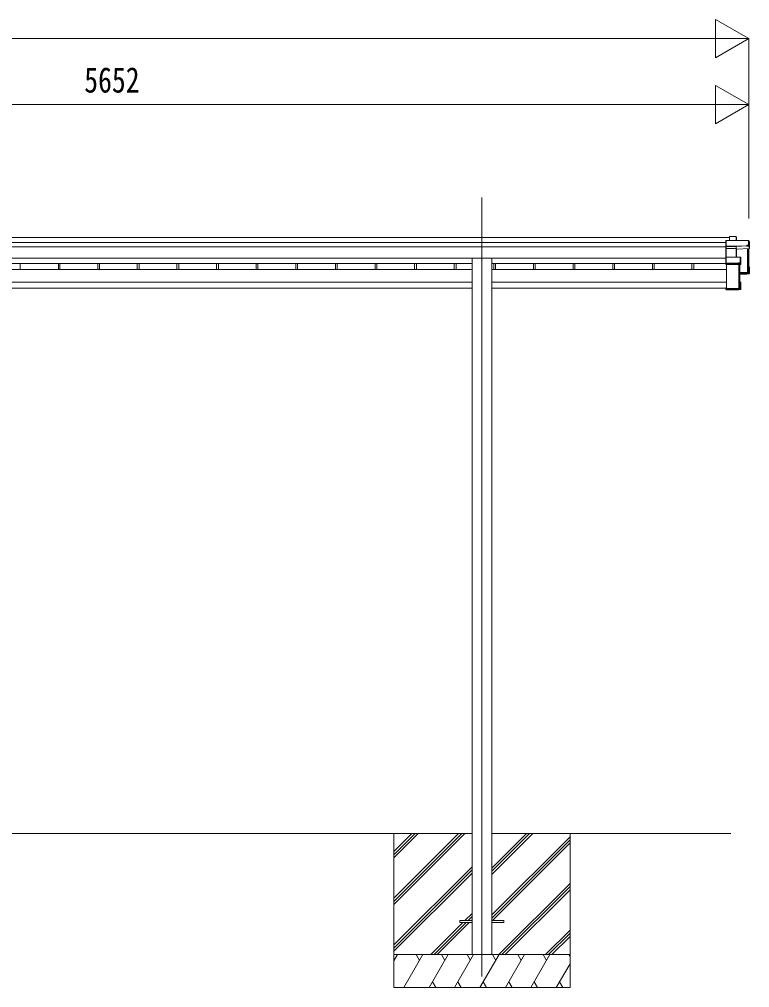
# Model space of a CAD drawing. Units: millimetres, scale not verified. Extents: x -14718 to 14718, y -10395 to 10395.
# Drawn here: x 2711 to 6029, y -6516 to -2116 of the extents above; entities that cross this region are included whole.
import ezdxf
from ezdxf.enums import TextEntityAlignment as Align

# ---------------------------------------------------------------- set-up
doc = ezdxf.new("R2010")
doc.units = ezdxf.units.MM
doc.header["$LTSCALE"] = 40
for name, color, linetype, lineweight in [('0-3_YKK_12', 40, 'Continuous', 18), ('0-4_YKK_13', 120, 'Continuous', 18), ('0-5_YKK_A1', 120, 'Continuous', 18), ('0-6_YKK_D', 200, 'Continuous', 18)]:
    doc.layers.add(name, color=color, linetype=linetype, lineweight=lineweight)
doc.styles.add('ＭＳ ゴシック', font='')
doc.styles.get('ＭＳ ゴシック').set_extended_font_data('MS Gothic')

msp = doc.modelspace()

# ---------------------------------------------------------------- linework, layer by layer
at = {"layer": '0-3_YKK_12'}
for p, q in [((4812.86, -2926.01), (4812.86, -3403.75)), ((4812.86, -3403.75), (4812.86, -6465.59))]:
    msp.add_line(p, q, dxfattribs=at)
at = {"layer": '0-4_YKK_13'}
for p, q in [((5921.92, -3120.53), (5921.07, -3121.47)), ((5921.07, -3146.89), (5921.07, -3121.47)), ((5922.07, -3120.87), (5922.07, -3147.25)), ((6024.1, -3120.87), (5922.07, -3120.87)), ((5922.22, -3120.42), (6024.1, -3120.42)), ((5937.07, -3103.66), (5937.92, -3102.72)), ((5937.07, -3120.42), (5937.07, -3103.66)), ((5937.92, -3120.42), (5937.92, -3102.72)), ((5938.06, -3102.61), (5967.63, -3102.61)), ((5967.63, -3103.06), (5967.63, -3102.61)), ((5968.06, -3102.86), (5969.81, -3105.85)), ((5968.13, -3103.11), (5968.13, -3120.42)), ((5969.88, -3106.1), (5968.13, -3103.11)), ((5969.88, -3120.42), (5969.88, -3106.1)), ((6024.1, -3120.87), (6024.1, -3120.42)), ((6024.1, -3142.75), (6024.1, -3120.87)), ((6024.53, -3120.67), (6028.94, -3128.21)), ((5921.93, -3147.6), (5921.07, -3146.89)), ((5921.07, -3156.39), (5921.07, -3146.89)), ((5922.2, -3157.34), (5921.07, -3156.39)), ((5921.07, -3197.2), (5921.07, -3156.39)), ((5922.07, -3147.25), (5968.56, -3147.25)), ((5922.07, -3147.8), (5922.07, -3157.15)), ((5968.57, -3147.8), (5922.07, -3147.8)), ((5922.07, -3157.15), (5968.1, -3157.15)), ((5922.07, -3157.69), (5922.07, -3196.18)), ((5968.1, -3157.15), (5968.1, -3157.69)), ((5968.56, -3147.25), (6016.57, -3145.16)), ((6016.57, -3145.71), (5968.57, -3147.8)), ((5968.57, -3147.8), (5968.57, -3147.8)), ((5968.57, -3157.17), (5968.57, -3147.8)), ((5968.6, -3157.78), (5968.6, -3196.18)), ((5969.46, -3160.08), (5968.6, -3157.78)), ((5969.07, -3157.28), (5969.97, -3159.65)), ((5969.49, -3196.18), (5969.49, -3159.96)), ((5969.97, -3159.65), (6029.01, -3157.09)), ((6016.57, -3145.16), (6016.57, -3145.71)), ((6024.6, -3142.79), (6025.06, -3143.58)), ((6025.06, -3146.58), (6025.06, -3143.58)), ((6025.06, -3146.58), (6029.01, -3157.09)), ((6029.01, -3157.09), (6029.01, -3128.45)), ((5921.93, -3196.3), (5921.07, -3197.2)), ((5921.07, -3224.17), (5921.07, -3197.2)), ((5922.07, -3196.18), (5986.53, -3196.18)), ((5922.07, -3196.62), (5922.07, -3224.53)), ((5986.53, -3196.18), (5986.53, -3196.62)), ((5986.82, -3196.27), (5988.79, -3197.67)), ((5988.99, -3229.88), (5988.99, -3198.07)), ((5921.93, -3224.88), (5921.07, -3224.17)), ((5921.07, -3229.54), (5921.07, -3224.17)), ((5921.07, -3229.54), (5921.07, -3229.54)), ((5922.07, -3230.38), (5921.07, -3229.54)), ((5922.07, -3224.53), (5979, -3224.53)), ((5922.07, -3225.07), (5922.07, -3230.38)), ((5979, -3225.07), (5922.07, -3225.07)), ((5922.07, -3230.38), (5988.49, -3230.38)), ((5979, -3222.01), (5986.53, -3222.01)), ((5979, -3224.53), (5979, -3222.01)), ((5979, -3224.53), (5979, -3225.07)), ((5979, -3226.32), (5979, -3225.07)), ((5986.99, -3226.32), (5979, -3226.32)), ((5988.49, -3230.38), (5986.99, -3226.32)), ((5987.03, -3222.06), (5987.49, -3222.85)), ((5987.49, -3225.82), (5987.49, -3222.85)), ((5987.49, -3225.82), (5988.99, -3229.88)), ((6025.07, -3240.44), (6028.54, -3240.44)), ((6025.07, -3240.55), (6028.86, -3240.55)), ((6025.07, -3241.31), (6028.06, -3241.31)), ((6025.07, -3245.36), (6026.56, -3242.8)), ((6025.07, -3242.8), (6026.56, -3242.8)), ((6026.56, -3267.12), (6026.56, -3242.8)), ((6028.06, -3241.31), (6028.89, -3240.58)), ((6028.06, -3241.31), (6028.06, -3268.55)), ((6029.01, -3269.55), (6029.01, -3240.91)), ((5985.07, -3268.93), (6026.56, -3267.12)), ((6028.06, -3268.55), (5985.07, -3270.42)), ((6016.57, -3273.24), (5985.07, -3274.61)), ((6016.57, -3273.24), (5988.99, -3274.44)), ((6025.06, -3272.54), (6016.57, -3272.91)), ((6016.57, -3272.91), (6016.57, -3273.24)), ((6022.22, -3263.84), (6022.22, -3267.31)), ((6025.06, -3272.54), (6029.01, -3269.55)), ((5921.07, -3335.49), (5923.07, -3335.49)), ((5921.07, -3335.49), (5921.07, -3335.94)), ((5921.07, -3335.94), (5921.07, -3341.81)), ((5921.07, -3335.94), (5923.07, -3335.94)), ((5988.05, -3341.81), (5921.07, -3341.81)), ((5922.07, -3342.84), (5921.07, -3341.81)), ((5921.93, -3344.12), (5921.07, -3343.23)), ((5922.07, -3342.84), (5988.49, -3342.84)), ((5922.07, -3344.25), (5922.07, -3342.84)), ((5923.07, -3335.94), (5923.07, -3335.49)), ((5923.07, -3335.94), (5923.07, -3340.31)), ((5923.07, -3340.31), (5986.55, -3340.31)), ((5984.65, -3339.57), (5984.65, -3340.31)), ((5988.49, -3310.04), (5985.07, -3310.04)), ((5985.07, -3310.88), (5988.05, -3310.88)), ((5986.55, -3312.38), (5985.07, -3312.38)), ((5986.55, -3340.31), (5986.55, -3312.38)), ((5988.49, -3342.84), (5986.99, -3343.92)), ((5988.79, -3342.75), (5987.28, -3343.82)), ((5988.85, -3342.69), (5988.05, -3341.81)), ((5988.99, -3342.35), (5988.99, -3310.54)), ((5979, -3344.25), (5922.07, -3344.25)), ((5979, -3344.25), (5922.07, -3344.25)), ((5979, -3343.92), (5979, -3344.25)), ((5986.99, -3343.92), (5979, -3343.92)), ((5979, -3344.25), (5979, -3344.25)), ((4712.86, -6211.09), (4712.86, -6220.09)), ((4767.86, -6211.09), (4712.86, -6211.09)), ((4767.86, -6220.09), (4712.86, -6220.09)), ((4912.86, -6211.09), (4857.86, -6211.09)), ((4912.86, -6220.09), (4857.86, -6220.09)), ((4912.86, -6211.09), (4912.86, -6220.09))]:
    msp.add_line(p, q, dxfattribs=at)
for points in [[(5967.63, -3120.42), (5967.63, -3103.06), (5938.27, -3103.06), (5938.27, -3120.42)], [(6029.01, -3128.45), (6024.6, -3120.91), (6024.6, -3142.79)], [(5968.1, -3196.18), (5968.1, -3157.69), (5922.07, -3157.69)], [(5968.57, -3157.17), (5968.57, -3157.17), (5968.56, -3157.17)], [(6016.57, -3145.16), (6016.57, -3142.75), (6024.1, -3142.75)], [(6025.06, -3146.58), (6016.57, -3146.95), (6016.57, -3145.71)], [(5986.53, -3222.01), (5986.53, -3196.62), (5922.07, -3196.62)], [(5988.99, -3198.07), (5987.03, -3196.67), (5987.03, -3222.06)], [(5985.07, -3271.46), (6029.01, -3269.55), (6029.01, -3269.55), (6028.06, -3268.55)], [(5921.07, -3341.81), (5921.07, -3341.81), (5921.07, -3343.23)], [(5988.85, -3310.16), (5988.05, -3310.88), (5988.05, -3341.81)]]:
    msp.add_lwpolyline(points, dxfattribs=at)
for centre, radius, start, end in [((5967.63, -3103.11), 0.5, 30.33313, 90), ((5967.74, -3104.47), 1.41, 74.15609, 94.61217), ((5967.63, -3103.11), 0.494, 359.98098, 30.32316), ((6024.1, -3120.92), 0.5, 30.33313, 90), ((6024.21, -3122.27), 1.41, 74.15609, 94.61217), ((6024.1, -3120.91), 0.494, 359.98098, 30.32316), ((5968.97, -3157.66), 0.63, 129.50604, 184.71108), ((5969.1, -3157.78), 0.502, 92.80646, 179.3843), ((6024.21, -3144.15), 1.41, 74.15609, 94.61217), ((5986.53, -3196.68), 0.5, 54.45407, 90), ((5986.64, -3198.03), 1.41, 74.15609, 94.61217), ((5986.53, -3196.67), 0.498, 0.1799, 54.43322), ((5986.64, -3223.42), 1.41, 74.15609, 94.61217)]:
    msp.add_arc(centre, radius, start, end, dxfattribs=at)
for centre, major_axis, ratio, start_param, end_param in [((5922.27, -3120.92), (-0.372, 0.372), 0.900404, 5.4454273, 6.2308254), ((5921.57, -3120.92), (0.372, 0.372), 0.900404, 5.550147, 6.3355452), ((5937.57, -3103.11), (-0.499, -0.499), 0.052408, 3.0892328, 3.8746309), ((5938.27, -3103.11), (-0.499, 0.499), 0.052408, 4.7647489, 5.550147), ((5969.4, -3106.15), (0.257, 0.444), 0.891995, 5.2871388, 6.0006), ((5921.57, -3147.3), (0.372, 0.372), 0.900404, 4.7952921, 5.550147), ((5921.57, -3147.3), (-0.498, 0.498), 0.083094, 3.2244958, 3.9793507), ((5922.57, -3157.64), (-0.498, 0.498), 0.083094, 0.0829031, 0.837758), ((5922.57, -3157.64), (0.372, 0.372), 0.900404, 1.6536995, 2.4085544), ((5968.1, -3157.31), (-1, 0), 0.165356, 4.2226982, 4.712389), ((5968.1, -3157.81), (-0.5, 0), 0.226184, 4.2102939, 4.712389), ((5968.1, -3157.83), (-0.5, -0.046), 0.224394, 3.1821146, 4.1897293), ((5968.56, -3147.3), (-0.011, 0.5), 0.002284, 3.307366, 4.8170591), ((5968.08, -3157.33), (-1, -0.045), 0.165035, 4.1904357, 4.1933299), ((5968.08, -3157.33), (-1, -0.045), 0.165035, 3.1952984, 4.1904357), ((5969.96, -3160.08), (-0.495, -0.086), 0.832908, 4.5579552, 6.0814725), ((5921.57, -3196.68), (0.5, 0.5), 0.02182, 6.2613687, 7.0162236), ((5921.57, -3196.68), (0.372, 0.372), 0.900404, 5.550147, 6.3050019), ((5988.52, -3198.1), (0.169, 0.473), 0.931403, 5.0793173, 5.862852), ((5921.57, -3224.58), (0.372, 0.372), 0.900404, 4.7952921, 5.550147), ((5921.57, -3224.58), (-0.498, 0.498), 0.083094, 3.2244958, 3.9793507), ((5986.99, -3225.82), (-0.479, 0.147), 0.993384, 1.8707271, 3.4377965), ((5988.52, -3229.96), (-0.498, -0.074), 0.830741, 1.394861, 2.1783957), ((5988.52, -3229.96), (0.289, 0.44), 0.847113, 4.5883003, 5.371835), ((6028.49, -3240.94), (-0.474, -0.272), 0.885613, 3.4570579, 4.242456), ((6028.53, -3240.87), (-0.491, 0.117), 0.873782, 4.1213673, 4.1933043), ((6028.53, -3240.86), (-0.257, 0.444), 0.891995, 4.1376391, 4.8511003), ((5988.52, -3310.46), (-0.498, 0.074), 0.830741, 4.1047896, 4.8883243), ((5988.52, -3342.32), (0.255, 0.46), 0.938446, 3.6212269, 4.4047616), ((5988.52, -3310.46), (-0.289, 0.44), 0.847113, 4.052943, 4.8364777), ((5988.52, -3342.32), (-0.169, 0.473), 0.931403, 3.561926, 4.3454607), ((5921.57, -3343.75), (-0.5, 0.5), 0.02182, 2.4085544, 3.1634093), ((5986.99, -3343.42), (-0.479, 0.147), 0.993384, 1.8707271, 2.4924516)]:
    msp.add_ellipse(centre, major_axis=major_axis, ratio=ratio, start_param=start_param, end_param=end_param, dxfattribs=at)
at = {"layer": '0-5_YKK_A1'}
for p, q in [((380.36, -3106.47), (5937.07, -3106.47)), ((380.36, -3129.34), (5921.07, -3129.34)), ((380.36, -3149.5), (5921.07, -3149.5)), ((6019.94, -3157.48), (6019.94, -3265.98)), ((6023.06, -3157.35), (6023.06, -3263.01)), ((6023.57, -3157.32), (6023.57, -3265.68)), ((6025.07, -3157.26), (6025.07, -3265.68)), ((380.36, -3200.7), (5921.07, -3200.7)), ((4767.66, -3200.7), (4767.66, -6365.59)), ((4858.06, -3200.7), (4858.06, -6365.59)), ((4767.66, -3252.2), (1558.06, -3252.2)), ((1558.08, -3225.02), (4767.68, -3225.02)), ((2714.96, -3225.02), (2714.96, -3252.2)), ((2888.38, -3225.02), (2888.38, -3252.2)), ((2894.96, -3225.02), (2894.96, -3252.2)), ((3066.81, -3225.02), (3066.81, -3252.2)), ((3074.96, -3225.02), (3074.96, -3252.2)), ((3246.81, -3225.02), (3246.81, -3252.2)), ((3254.96, -3225.02), (3254.96, -3252.2)), ((3426.81, -3225.02), (3426.81, -3252.2)), ((3434.96, -3225.02), (3434.96, -3252.2)), ((3606.81, -3225.02), (3606.81, -3252.2)), ((3614.96, -3225.02), (3614.96, -3252.2)), ((3786.81, -3225.02), (3786.81, -3252.2)), ((3794.96, -3225.02), (3794.96, -3252.2)), ((3966.81, -3225.02), (3966.81, -3252.2)), ((3974.96, -3225.02), (3974.96, -3252.2)), ((4146.81, -3225.02), (4146.81, -3252.2)), ((4154.96, -3225.02), (4154.96, -3252.2)), ((4326.81, -3225.02), (4326.81, -3252.2)), ((4334.96, -3225.02), (4334.96, -3252.2)), ((4506.81, -3225.02), (4506.81, -3252.2)), ((4514.96, -3225.02), (4514.96, -3252.2)), ((4686.81, -3225.02), (4686.81, -3252.2)), ((4694.96, -3225.02), (4694.96, -3252.2)), ((4858.06, -3252.2), (5923.57, -3252.2)), ((4858.08, -3225.02), (5921.07, -3225.02)), ((4866.81, -3225.02), (4866.81, -3252.2)), ((4874.96, -3225.02), (4874.96, -3252.2)), ((5046.92, -3225.02), (5046.92, -3252.2)), ((5055.07, -3225.02), (5055.07, -3252.2)), ((5226.92, -3225.02), (5226.92, -3252.2)), ((5235.07, -3225.02), (5235.07, -3252.2)), ((5406.92, -3225.02), (5406.92, -3252.2)), ((5415.07, -3225.02), (5415.07, -3252.2)), ((5586.92, -3225.02), (5586.92, -3252.2)), ((5595.07, -3225.02), (5595.07, -3252.2)), ((5766.92, -3225.02), (5766.92, -3252.2)), ((5775.07, -3225.02), (5775.07, -3252.2)), ((5923.57, -3339.57), (5923.57, -3230.38)), ((5979.94, -3230.38), (5979.94, -3339.57)), ((5983.57, -3230.38), (5983.57, -3339.28)), ((5985.07, -3230.38), (5985.07, -3339.28)), ((6019.94, -3265.98), (5985.07, -3265.98)), ((6019.94, -3265.98), (5985.07, -3265.98)), ((6023.06, -3263.01), (6020.16, -3265.89)), ((6024.77, -3265.98), (6023.87, -3265.98)), ((4767.66, -3310.77), (1558.06, -3310.77)), ((4767.66, -3336.84), (1558.06, -3336.86)), ((4858.06, -3310.77), (5923.57, -3310.77)), ((4858.06, -3336.85), (5921.07, -3336.86)), ((5923.07, -3336.85), (5923.57, -3336.85)), ((5979.94, -3339.57), (5923.57, -3339.57)), ((5983.06, -3336.6), (5980.16, -3339.49)), ((5984.77, -3339.57), (5983.87, -3339.57)), ((1557.86, -5815.59), (4767.86, -5815.59)), ((4412.86, -5815.59), (4412.86, -6515.58)), ((4412.86, -6109.56), (4706.84, -5815.59)), ((4412.86, -6123.7), (4720.98, -5815.59)), ((4412.86, -6137.85), (4735.12, -5815.59)), ((4412.86, -5897.43), (4494.7, -5815.59)), ((4412.86, -5911.57), (4508.85, -5815.59)), ((4412.86, -5925.71), (4522.99, -5815.59)), ((4857.86, -6001.22), (5043.49, -5815.59)), ((4857.86, -5987.07), (5029.35, -5815.59)), ((4857.86, -5972.93), (5015.21, -5815.59)), ((4857.86, -5815.59), (5942.89, -5815.59)), ((4857.86, -6185.06), (5212.86, -5830.07)), ((4857.86, -6199.2), (5212.86, -5844.21)), ((5212.86, -5815.59), (5212.86, -6515.58)), ((4860.12, -6211.09), (5212.86, -5858.35)), ((4412.86, -6321.69), (4767.86, -5966.7)), ((4412.86, -6335.84), (4767.86, -5980.84)), ((4412.86, -6349.98), (4767.86, -5994.98)), ((4889.47, -6365.59), (5212.86, -6042.2)), ((4903.61, -6365.59), (5212.86, -6056.34)), ((4917.75, -6365.59), (5212.86, -6070.48)), ((4735.6, -6211.09), (4767.86, -6178.83)), ((4749.74, -6211.09), (4767.86, -6192.97)), ((4581.1, -6365.59), (4726.6, -6220.09)), ((4595.24, -6365.59), (4740.74, -6220.09)), ((4609.38, -6365.59), (4754.88, -6220.09)), ((4763.88, -6211.09), (4767.86, -6207.11)), ((5101.6, -6365.59), (5212.86, -6254.33)), ((5115.74, -6365.59), (5212.86, -6268.47)), ((5129.88, -6365.59), (5212.86, -6282.61)), ((4412.86, -6394.53), (4429.57, -6365.58)), ((5212.86, -6365.59), (4412.86, -6365.59)), ((4457.4, -6515.58), (4544.01, -6365.58)), ((4529, -6391.57), (4514, -6365.59)), ((4572.87, -6515.58), (4659.48, -6365.58)), ((4644.48, -6391.57), (4629.47, -6365.59)), ((4688.34, -6515.58), (4774.95, -6365.59)), ((4759.95, -6391.57), (4744.94, -6365.58)), ((4803.81, -6515.58), (4890.42, -6365.59)), ((4875.42, -6391.57), (4860.42, -6365.58)), ((4919.28, -6515.58), (5005.89, -6365.59)), ((4990.89, -6391.57), (4975.89, -6365.58)), ((5034.75, -6515.58), (5121.36, -6365.59)), ((5106.36, -6391.57), (5091.36, -6365.58)), ((5212.86, -6376.03), (5206.83, -6365.58)), ((4414.57, -6391.57), (4412.86, -6388.61)), ((5150.22, -6515.58), (5212.86, -6407.1)), ((4587.87, -6489.61), (4602.87, -6515.58)), ((4703.34, -6489.6), (4718.34, -6515.58)), ((4818.81, -6489.61), (4833.81, -6515.58)), ((4934.28, -6489.61), (4949.28, -6515.58)), ((5049.75, -6489.61), (5064.75, -6515.58)), ((5165.22, -6489.61), (5180.22, -6515.58)), ((4412.86, -6515.58), (5212.86, -6515.58))]:
    msp.add_line(p, q, dxfattribs=at)
for centre, radius, start, end in [((6019.94, -3265.68), 0.301, 269.97302, 314.80486), ((6023.27, -3263.22), 0.3, 0.29363, 134.92849), ((6023.87, -3265.68), 0.299, 180.1578, 270.15693), ((6024.77, -3265.68), 0.299, 269.84307, 359.8422), ((5979.94, -3339.27), 0.301, 269.97302, 314.80486), ((5983.27, -3336.82), 0.3, 0.29363, 134.92849), ((5983.87, -3339.27), 0.299, 180.1578, 270.15693), ((5984.77, -3339.27), 0.299, 269.84307, 359.8422)]:
    msp.add_arc(centre, radius, start, end, dxfattribs=at)
at = {"layer": '0-6_YKK_D'}
for p, q in [((6024.97, -2203.59), (5873.41, -2116.09)), ((5873.41, -2116.09), (5873.41, -2291.09)), ((-4384.24, -2203.59), (5849.97, -2203.59)), ((6024.97, -2203.59), (5721.86, -2203.59)), ((6024.97, -2203.59), (5873.41, -2291.09)), ((6024.97, -3020.34), (6024.97, -2202.59)), ((6024.97, -2503.59), (5873.41, -2416.09)), ((5873.41, -2416.09), (5873.41, -2591.09)), ((547.86, -2503.59), (5849.97, -2503.59)), ((6024.97, -2503.59), (5721.86, -2503.59)), ((6024.97, -2503.59), (5873.41, -2591.09)), ((6024.97, -3021.34), (6024.97, -2502.59))]:
    msp.add_line(p, q, dxfattribs=at)

# ---------------------------------------------------------------- texts
at = {"layer": '0-6_YKK_D', "style": 'ＭＳ ゴシック', "width": 0.8}
msp.add_text('5652', height=115.5, dxfattribs=at).set_placement((3005.71, -2483.59), align=Align.BOTTOM_LEFT)

doc.saveas('drawing.dxf')
